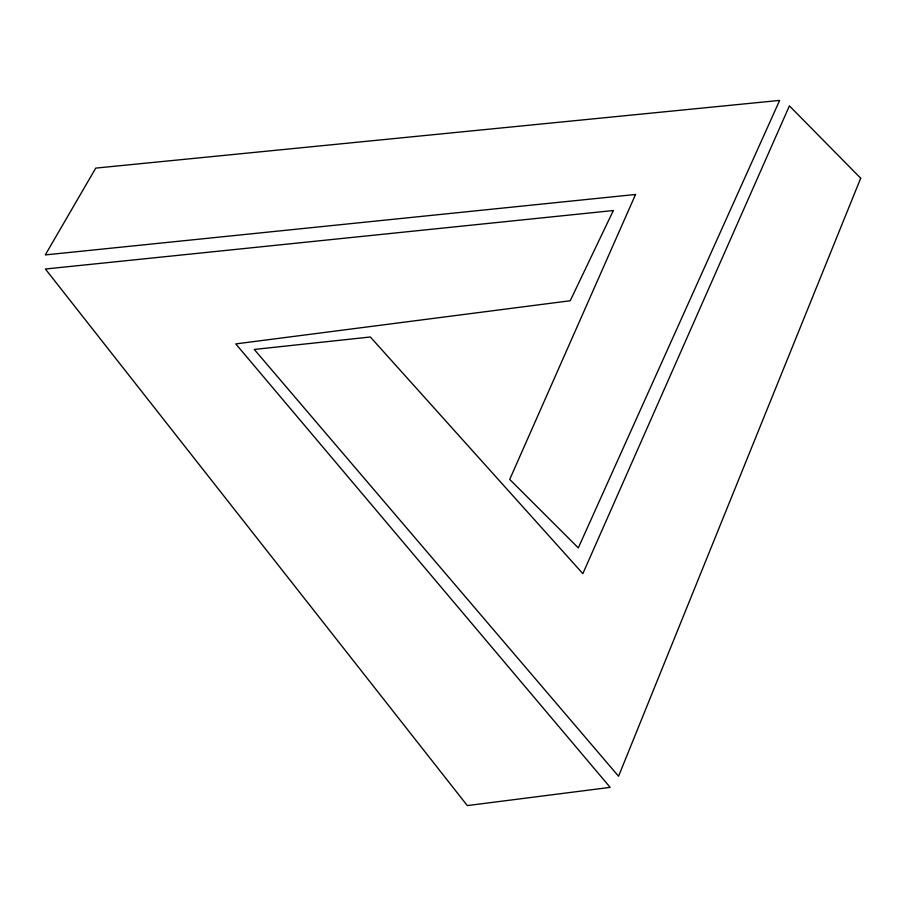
<?xml version="1.0" encoding="UTF-8"?>
<svg xmlns="http://www.w3.org/2000/svg" width="906" height="906" viewBox="0 0 906 906"><rect width="100%" height="100%" fill="white"/><g stroke="black" fill="none" stroke-linecap="round" stroke-linejoin="round"><path stroke-width="1.36" d="M860.7 178.222L618.56 776.249L254.269 349.444L370.35 336.998L582.852 573.645L789.409 105.866L860.7 178.222M635.548 194.473L509.716 479.41L578.311 547.892L779.636 100.407L95.742 168.108L45.3 254.914L635.548 194.473M613.328 210.532L570.225 300.747L235.775 343.906L610.157 787.371L467.303 805.593L45.391 269.014L613.328 210.532"/></g></svg>
